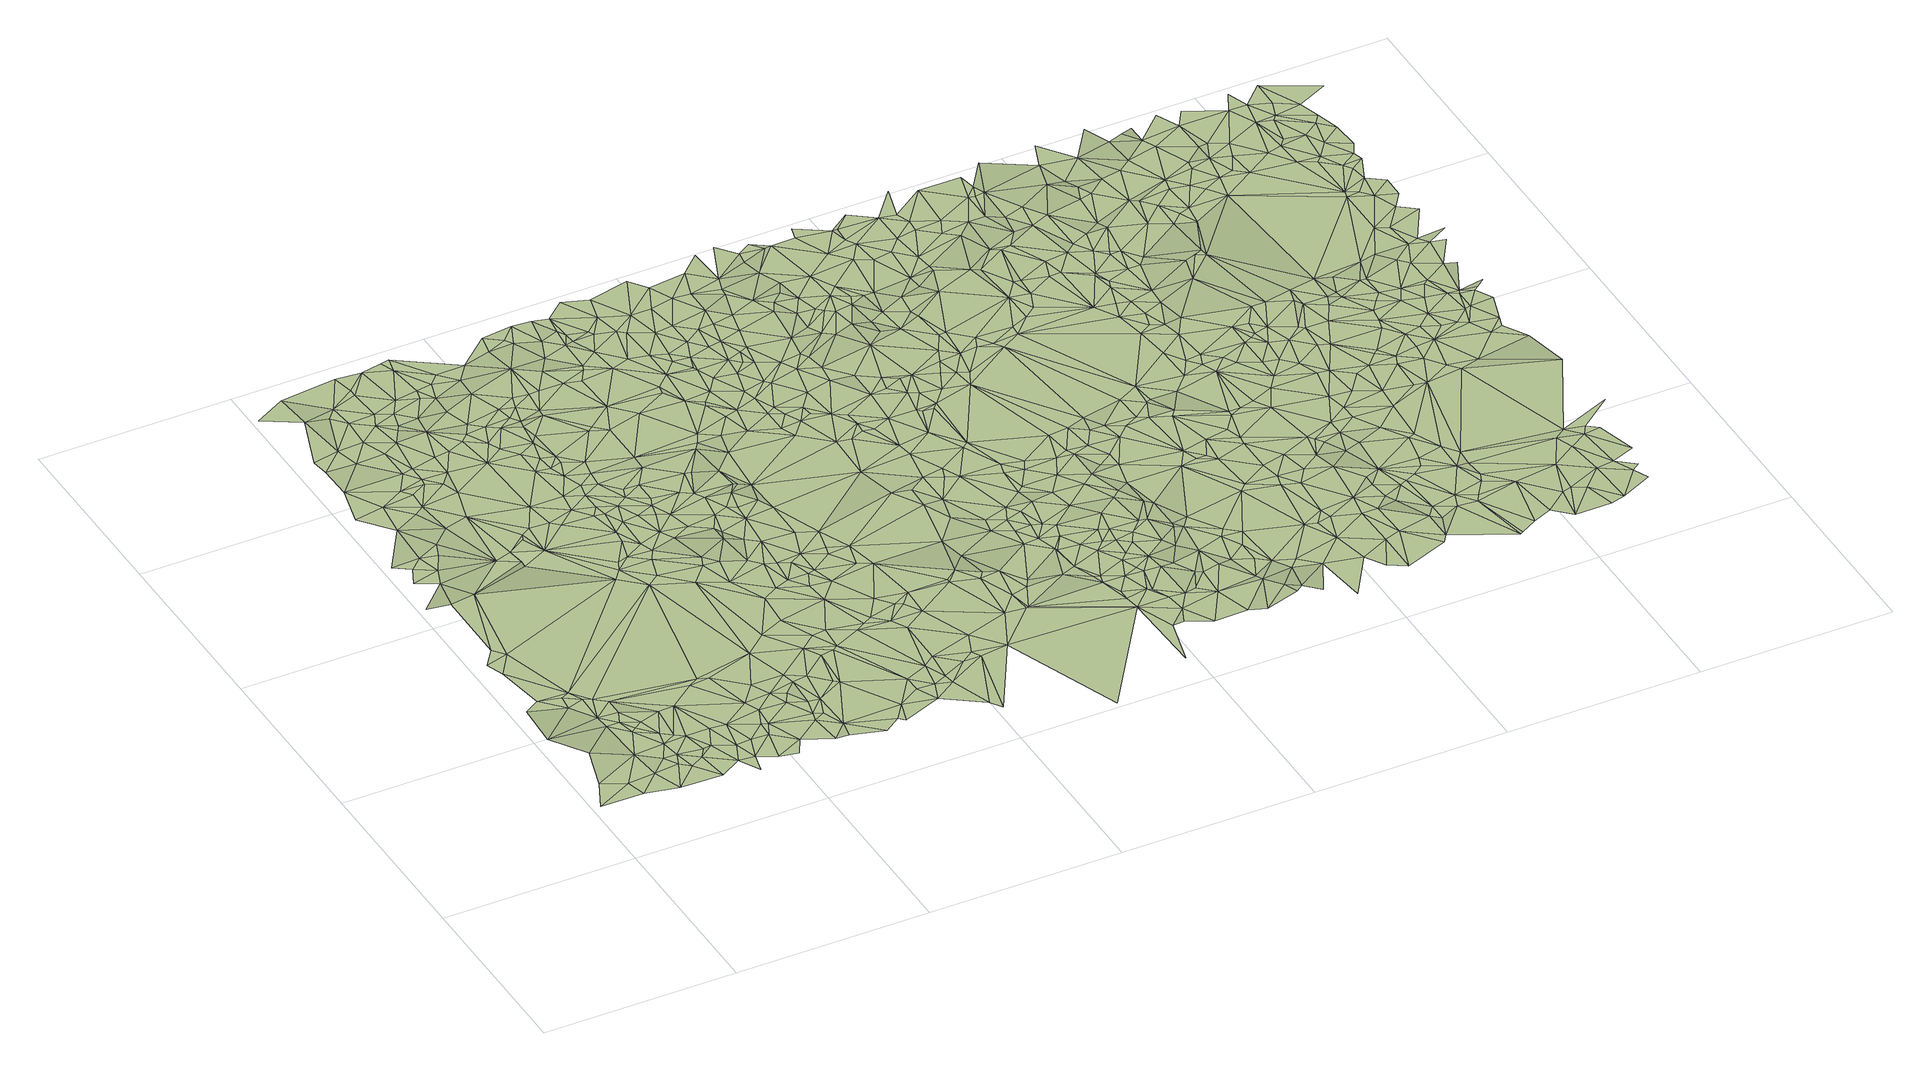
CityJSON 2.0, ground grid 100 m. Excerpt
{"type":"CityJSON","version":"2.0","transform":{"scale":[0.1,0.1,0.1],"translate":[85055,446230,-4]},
"CityObjects":{
"terrain1":{"type":"TINRelief","geometry":[{"type":"CompositeSurface","lod":"2","boundaries":[[[0,1,2]],[[0,3,1]],[[4,2,1]],[[4,5,2]],[[6,1,3]],[[7,5,8]],[[9,7,10]],[[11,6,3]],[[6,4,1]],[[9,10,12]],[[10,7,13]],[[8,5,4]],[[7,8,13]],[[11,14,6]],[[15,4,6]],[[12,10,16]],[[17,12,18]],[[17,19,20]],[[15,6,14]],[[12,16,18]],[[8,4,21]],[[11,22,14]],[[20,19,23]],[[15,24,4]],[[10,25,16]],[[10,13,25]],[[17,18,19]],[[26,13,8]],[[24,21,4]],[[27,22,11]],[[26,8,21]],[[28,15,14]],[[25,18,16]],[[28,14,22]],[[28,24,15]],[[29,25,13]],[[30,13,26]],[[26,21,31]],[[29,18,25]],[[32,29,13]],[[32,13,30]],[[33,31,21]],[[33,21,24]],[[34,26,31]],[[28,22,35]],[[30,26,34]],[[27,35,22]],[[34,31,33]],[[36,23,19]],[[28,37,24]],[[38,33,24]],[[28,35,39]],[[40,41,42]],[[40,23,36]],[[38,24,37]],[[28,39,37]],[[43,30,34]],[[32,30,43]],[[44,35,27]],[[43,34,33]],[[43,33,38]],[[45,39,35]],[[44,45,35]],[[45,37,39]],[[40,36,41]],[[46,47,48]],[[46,41,47]],[[48,49,50]],[[51,38,37]],[[51,32,43]],[[51,43,38]],[[45,52,37]],[[53,29,32]],[[44,54,45]],[[47,49,48]],[[50,49,55]],[[56,57,44]],[[51,37,52]],[[45,54,52]],[[57,54,44]],[[58,19,18]],[[59,32,51]],[[47,60,49]],[[61,41,36]],[[54,62,52]],[[57,63,54]],[[64,18,29]],[[51,52,62]],[[61,47,41]],[[65,55,66]],[[49,67,55]],[[49,60,67]],[[54,63,62]],[[68,65,66]],[[58,36,19]],[[59,53,32]],[[57,69,70]],[[57,70,63]],[[61,60,47]],[[51,62,71]],[[63,72,62]],[[66,55,73]],[[61,67,60]],[[74,55,67]],[[59,51,71]],[[63,70,72]],[[75,61,36]],[[76,68,77]],[[74,73,55]],[[68,66,78]],[[69,79,80]],[[69,80,70]],[[76,81,82]],[[72,83,62]],[[75,36,84]],[[61,74,67]],[[85,66,73]],[[72,70,86]],[[64,29,53]],[[62,83,71]],[[70,80,86]],[[76,77,81]],[[87,66,85]],[[59,88,53]],[[72,86,83]],[[74,85,73]],[[87,78,66]],[[59,71,88]],[[82,81,89]],[[90,68,78]],[[90,77,68]],[[58,84,36]],[[61,91,74]],[[92,61,75]],[[58,18,64]],[[74,91,85]],[[93,89,94]],[[92,91,61]],[[95,86,80]],[[86,96,83]],[[92,75,84]],[[88,71,97]],[[71,83,98]],[[99,87,85]],[[99,78,87]],[[100,81,77]],[[101,95,80]],[[81,102,89]],[[97,71,98]],[[103,92,84]],[[104,96,86]],[[104,86,95]],[[96,98,83]],[[90,78,105]],[[53,88,106]],[[107,85,91]],[[99,105,78]],[[108,77,90]],[[109,91,92]],[[110,99,85]],[[108,100,77]],[[103,111,92]],[[100,112,81]],[[109,92,111]],[[112,102,81]],[[113,94,89]],[[110,85,107]],[[88,97,106]],[[114,90,105]],[[113,89,102]],[[58,103,84]],[[108,90,114]],[[101,115,95]],[[116,98,96]],[[110,105,99]],[[109,117,91]],[[101,118,115]],[[109,111,103]],[[104,95,119]],[[104,120,96]],[[121,97,98]],[[120,116,96]],[[119,95,115]],[[109,103,117]],[[108,122,100]],[[64,53,106]],[[114,105,123]],[[108,114,122]],[[116,124,98]],[[113,102,112]],[[110,123,105]],[[104,119,125]],[[126,107,91]],[[100,127,112]],[[104,125,120]],[[110,107,123]],[[117,126,91]],[[120,124,116]],[[119,115,125]],[[106,97,121]],[[121,98,124]],[[122,127,100]],[[118,128,115]],[[58,129,103]],[[130,94,113]],[[103,131,117]],[[132,122,114]],[[132,114,123]],[[120,125,124]],[[133,113,112]],[[134,103,129]],[[127,133,112]],[[103,135,131]],[[136,127,122]],[[58,64,129]],[[125,137,124]],[[121,124,137]],[[115,138,125]],[[139,123,107]],[[117,131,126]],[[133,140,113]],[[128,141,115]],[[142,132,123]],[[136,143,127]],[[134,144,103]],[[132,145,122]],[[126,139,107]],[[146,113,140]],[[136,122,145]],[[146,130,113]],[[125,147,137]],[[103,148,135]],[[149,133,127]],[[129,64,150]],[[143,149,127]],[[106,121,151]],[[134,129,152]],[[64,106,153]],[[125,138,147]],[[142,123,139]],[[136,145,143]],[[121,137,151]],[[142,145,132]],[[103,144,148]],[[141,154,115]],[[115,154,138]],[[126,131,155]],[[135,155,131]],[[129,150,156]],[[129,156,152]],[[153,106,157]],[[106,151,157]],[[133,158,140]],[[150,64,153]],[[159,149,143]],[[134,152,144]],[[149,158,133]],[[159,143,145]],[[160,137,147]],[[161,146,140]],[[162,145,142]],[[161,130,146]],[[162,142,139]],[[160,147,138]],[[151,137,160]],[[135,163,155]],[[126,155,164]],[[126,165,139]],[[135,148,163]],[[141,166,154]],[[161,140,158]],[[167,152,156]],[[152,168,144]],[[126,164,165]],[[159,169,149]],[[167,168,152]],[[170,145,162]],[[149,169,158]],[[171,156,150]],[[172,159,145]],[[168,148,144]],[[162,139,173]],[[171,150,153]],[[157,151,174]],[[160,138,175]],[[153,157,176]],[[170,177,145]],[[155,163,178]],[[151,160,175]],[[179,163,148]],[[173,139,180]],[[157,174,181]],[[170,162,173]],[[155,182,164]],[[168,183,148]],[[154,184,138]],[[166,185,154]],[[177,172,145]],[[139,165,186]],[[176,157,181]],[[139,186,180]],[[167,156,187]],[[179,148,183]],[[155,178,182]],[[188,161,158]],[[179,178,163]],[[189,158,169]],[[190,169,159]],[[175,138,184]],[[151,175,191]],[[192,168,167]],[[174,151,191]],[[172,190,159]],[[171,153,193]],[[187,156,171]],[[164,194,165]],[[153,176,193]],[[188,158,189]],[[170,173,195]],[[192,183,168]],[[164,182,196]],[[170,195,177]],[[197,178,179]],[[197,179,183]],[[188,198,161]],[[164,196,194]],[[190,189,169]],[[173,180,199]],[[154,185,200]],[[197,182,178]],[[181,174,201]],[[186,165,202]],[[154,200,184]],[[203,167,187]],[[203,192,167]],[[165,194,204]],[[165,204,202]],[[191,175,184]],[[174,191,201]],[[195,173,199]],[[192,205,183]],[[186,206,180]],[[197,183,205]],[[171,193,207]],[[190,208,189]],[[187,171,207]],[[188,189,208]],[[209,196,182]],[[188,210,198]],[[176,211,193]],[[212,204,194]],[[197,213,182]],[[199,180,206]],[[186,202,206]],[[177,214,172]],[[215,202,204]],[[172,214,190]],[[196,216,194]],[[177,195,217]],[[213,209,182]],[[176,181,218]],[[185,219,200]],[[192,220,205]],[[201,191,221]],[[219,184,200]],[[215,204,212]],[[181,201,218]],[[207,193,222]],[[191,184,223]],[[197,205,224]],[[203,225,192]],[[215,206,202]],[[188,226,210]],[[209,216,196]],[[188,208,226]],[[195,199,227]],[[228,212,194]],[[203,187,229]],[[190,230,208]],[[187,207,229]],[[197,224,213]],[[211,231,193]],[[192,232,220]],[[228,194,216]],[[177,217,214]],[[224,205,220]],[[199,206,233]],[[191,223,221]],[[213,234,209]],[[176,218,211]],[[215,235,206]],[[195,227,217]],[[185,236,219]],[[192,225,232]],[[215,212,228]],[[219,223,184]],[[222,193,231]],[[190,214,230]],[[233,206,235]],[[199,233,237]],[[199,237,227]],[[226,208,230]],[[201,221,238]],[[239,236,185]],[[224,220,232]],[[229,207,222]],[[203,240,225]],[[224,241,213]],[[213,242,234]],[[201,238,218]],[[203,229,240]],[[243,223,219]],[[243,219,236]],[[210,226,244]],[[211,245,231]],[[213,241,242]],[[211,246,245]],[[209,247,216]],[[248,217,227]],[[211,218,246]],[[234,247,209]],[[248,227,237]],[[249,233,235]],[[250,235,215]],[[214,217,251]],[[249,237,233]],[[250,215,228]],[[224,232,252]],[[225,253,232]],[[226,230,244]],[[243,254,223]],[[229,222,255]],[[228,216,256]],[[224,252,241]],[[245,257,231]],[[258,221,223]],[[240,229,259]],[[248,251,217]],[[260,238,221]],[[218,238,261]],[[262,222,231]],[[234,242,247]],[[240,253,225]],[[263,248,237]],[[259,229,255]],[[264,243,236]],[[252,242,241]],[[245,246,265]],[[245,266,257]],[[263,237,249]],[[255,222,262]],[[249,235,250]],[[262,231,257]],[[258,223,254]],[[240,259,253]],[[267,246,218]],[[264,254,243]],[[261,238,260]],[[214,268,230]],[[245,265,266]],[[260,221,258]],[[247,256,216]],[[239,269,236]],[[252,232,270]],[[271,269,239]],[[253,272,232]],[[248,273,251]],[[218,261,274]],[[267,265,246]],[[214,251,268]],[[263,273,248]],[[232,272,270]],[[259,255,275]],[[230,268,244]],[[267,218,274]],[[257,266,276]],[[250,228,277]],[[278,266,265]],[[228,256,277]],[[259,275,253]],[[269,264,236]],[[262,257,276]],[[252,279,242]],[[267,278,265]],[[275,255,262]],[[242,279,247]],[[280,261,260]],[[249,250,281]],[[264,282,254]],[[278,276,266]],[[263,283,273]],[[273,268,251]],[[280,274,261]],[[253,284,272]],[[258,254,285]],[[275,284,253]],[[252,270,279]],[[263,249,286]],[[287,260,258]],[[250,277,281]],[[288,244,268]],[[282,285,254]],[[262,276,289]],[[269,282,264]],[[273,283,268]],[[290,280,260]],[[291,276,278]],[[275,262,289]],[[292,278,267]],[[249,281,286]],[[275,293,284]],[[271,294,269]],[[263,295,283]],[[296,244,288]],[[290,260,287]],[[284,297,272]],[[270,298,279]],[[270,272,299]],[[300,267,274]],[[247,301,256]],[[287,258,285]],[[284,293,297]],[[292,291,278]],[[302,274,280]],[[286,281,277]],[[275,303,293]],[[291,304,276]],[[283,305,268]],[[263,286,295]],[[247,279,301]],[[277,256,306]],[[270,307,298]],[[290,302,280]],[[272,297,299]],[[269,294,282]],[[308,289,276]],[[275,289,309]],[[300,292,267]],[[308,276,304]],[[283,295,305]],[[303,297,293]],[[290,287,302]],[[288,268,310]],[[270,299,307]],[[275,309,303]],[[300,274,302]],[[282,294,285]],[[296,288,311]],[[279,298,301]],[[291,312,304]],[[305,313,268]],[[286,277,306]],[[292,312,291]],[[311,288,310]],[[309,289,308]],[[314,299,297]],[[256,301,315]],[[268,313,310]],[[303,316,297]],[[298,307,301]],[[308,304,312]],[[314,297,316]],[[306,256,317]],[[286,318,295]],[[314,307,299]],[[300,312,292]],[[309,316,303]],[[256,315,317]],[[287,285,319]],[[295,320,305]],[[296,311,321]],[[302,287,322]],[[314,316,307]],[[318,320,295]],[[311,310,321]],[[319,285,294]],[[305,323,313]],[[300,302,324]],[[325,310,313]],[[305,320,323]],[[316,326,307]],[[326,301,307]],[[286,327,318]],[[321,310,325]],[[322,287,319]],[[286,306,328]],[[326,315,301]],[[302,322,324]],[[323,329,313]],[[325,313,329]],[[318,327,320]],[[330,312,300]],[[331,317,315]],[[332,321,325]],[[333,300,324]],[[326,331,315]],[[320,327,323]],[[306,317,334]],[[286,335,327]],[[336,309,308]],[[337,319,294]],[[286,328,335]],[[338,308,312]],[[336,316,309]],[[325,329,339]],[[323,340,329]],[[332,325,339]],[[306,334,328]],[[333,324,322]],[[327,340,323]],[[341,322,319]],[[330,300,333]],[[342,326,316]],[[340,343,329]],[[339,329,344]],[[344,329,343]],[[345,317,331]],[[326,346,331]],[[332,339,347]],[[341,333,322]],[[348,334,317]],[[349,350,294]],[[347,339,344]],[[351,319,337]],[[327,352,340]],[[341,319,351]],[[335,328,334]],[[348,317,345]],[[344,343,353]],[[340,354,343]],[[327,335,355]],[[347,344,353]],[[345,331,346]],[[356,333,341]],[[351,337,357]],[[327,355,352]],[[355,335,334]],[[343,354,353]],[[358,312,330]],[[342,346,326]],[[348,359,334]],[[360,333,356]],[[337,294,350]],[[338,336,308]],[[340,352,361]],[[362,341,351]],[[363,351,357]],[[330,333,360]],[[340,361,354]],[[362,356,341]],[[338,312,358]],[[359,364,334]],[[355,334,364]],[[347,353,365]],[[366,348,345]],[[366,345,346]],[[366,359,348]],[[367,342,316]],[[355,368,352]],[[336,367,316]],[[360,356,362]],[[362,351,363]],[[365,353,354]],[[347,365,369]],[[366,364,359]],[[368,370,352]],[[352,370,361]],[[365,354,361]],[[366,346,371]],[[355,372,368]],[[373,346,342]],[[362,363,374]],[[357,337,350]],[[375,355,364]],[[373,371,346]],[[363,357,376]],[[355,377,372]],[[378,330,360]],[[375,377,355]],[[379,364,366]],[[372,380,368]],[[381,369,365]],[[360,362,382]],[[375,364,383]],[[384,366,371]],[[368,385,370]],[[358,330,386]],[[363,376,374]],[[379,383,364]],[[387,365,361]],[[368,380,385]],[[387,361,370]],[[379,366,384]],[[362,374,382]],[[373,342,388]],[[389,380,372]],[[373,390,371]],[[389,372,377]],[[378,386,330]],[[389,377,375]],[[381,365,387]],[[391,338,358]],[[373,388,390]],[[384,371,392]],[[376,357,393]],[[371,390,392]],[[367,388,342]],[[385,387,370]],[[378,360,382]],[[394,336,338]],[[357,350,395]],[[389,396,380]],[[379,397,383]],[[398,375,383]],[[357,395,393]],[[396,385,380]],[[399,358,386]],[[399,391,358]],[[400,367,336]],[[394,338,391]],[[389,375,398]],[[379,384,401]],[[392,390,402]],[[403,384,392]],[[388,402,390]],[[374,376,404]],[[378,405,386]],[[398,383,397]],[[399,386,405]],[[374,404,382]],[[379,401,397]],[[385,406,387]],[[394,391,399]],[[407,396,389]],[[396,408,385]],[[409,388,367]],[[410,381,387]],[[388,411,402]],[[407,389,398]],[[401,384,403]],[[412,400,336]],[[408,406,385]],[[413,336,394]],[[378,382,414]],[[409,411,388]],[[415,416,350]],[[417,392,402]],[[378,418,405]],[[400,419,367]],[[398,397,420]],[[417,403,392]],[[376,421,422]],[[376,393,421]],[[378,414,418]],[[409,402,411]],[[404,376,422]],[[396,423,408]],[[413,412,336]],[[407,423,396]],[[394,399,424]],[[425,397,401]],[[419,409,367]],[[399,405,426]],[[414,382,427]],[[420,397,425]],[[428,387,406]],[[407,398,429]],[[404,427,382]],[[395,430,393]],[[422,421,431]],[[398,420,432]],[[421,393,431]],[[433,419,400]],[[409,417,402]],[[404,422,434]],[[428,410,387]],[[412,433,400]],[[407,429,423]],[[405,418,426]],[[398,432,429]],[[424,399,435]],[[408,436,406]],[[350,437,395]],[[418,414,438]],[[439,401,403]],[[438,414,427]],[[432,420,425]],[[350,416,440]],[[441,394,424]],[[395,437,430]],[[399,426,435]],[[393,430,442]],[[441,413,394]],[[431,393,442]],[[419,443,409]],[[439,425,401]],[[434,422,444]],[[404,434,445]],[[404,445,427]],[[446,419,433]],[[423,447,408]],[[448,440,416]],[[422,431,449]],[[446,433,412]],[[450,403,417]],[[432,451,429]],[[432,425,451]],[[423,429,452]],[[453,418,438]],[[428,406,436]],[[438,427,454]],[[453,426,418]],[[430,437,442]],[[350,455,437]],[[441,424,435]],[[350,440,455]],[[408,447,436]],[[450,439,403]],[[409,456,417]],[[434,444,445]],[[439,451,425]],[[444,422,449]],[[457,427,445]],[[458,443,419]],[[454,427,457]],[[453,438,454]],[[446,458,419]],[[451,459,429]],[[431,442,460]],[[423,452,447]],[[429,459,452]],[[446,412,458]],[[461,440,448]],[[462,409,443]],[[431,460,449]],[[413,463,412]],[[455,464,437]],[[450,417,456]],[[435,426,465]],[[453,466,426]],[[437,467,442]],[[441,468,413]],[[464,467,437]],[[453,454,466]],[[441,435,468]],[[462,456,409]],[[469,455,440]],[[469,464,455]],[[470,460,442]],[[436,447,471]],[[412,463,458]],[[470,442,467]],[[426,466,465]],[[458,462,443]],[[444,449,472]],[[444,473,445]],[[428,436,474]],[[475,447,452]],[[475,452,459]],[[450,476,439]],[[477,451,439]],[[457,445,473]],[[413,468,463]],[[477,459,451]],[[478,449,460]],[[479,450,456]],[[454,457,480]],[[435,465,481]],[[482,467,464]],[[461,483,440]],[[469,482,464]],[[474,436,471]],[[444,472,473]],[[454,480,466]],[[479,484,450]],[[484,476,450]],[[485,472,449]],[[483,469,440]],[[485,449,478]],[[486,460,470]],[[477,439,476]],[[435,481,487]],[[486,470,467]],[[468,435,487]],[[488,471,447]],[[486,478,460]],[[475,488,447]],[[466,489,465]],[[481,465,490]],[[479,456,491]],[[458,463,492]],[[462,491,456]],[[486,467,482]],[[493,475,459]],[[465,489,490]],[[472,494,473]],[[457,473,495]],[[485,494,472]],[[496,483,461]],[[483,497,469]],[[485,478,498]],[[468,499,463]],[[458,500,462]],[[466,480,489]],[[457,495,480]],[[498,478,486]],[[469,501,482]],[[502,471,488]],[[469,497,501]],[[477,493,459]],[[503,474,471]],[[481,490,504]],[[468,487,499]],[[486,482,505]],[[458,492,500]],[[506,492,463]],[[503,471,502]],[[507,476,484]],[[508,488,475]],[[487,481,504]],[[499,509,463]],[[462,510,491]],[[511,484,479]],[[495,473,494]],[[512,494,485]],[[501,505,482]],[[512,485,498]],[[477,476,507]],[[506,463,509]],[[462,513,510]],[[462,500,513]],[[493,508,475]],[[483,514,497]],[[490,489,515]],[[508,502,488]],[[514,501,497]],[[499,487,516]],[[498,486,517]],[[504,490,515]],[[518,486,505]],[[487,504,516]],[[479,491,519]],[[506,520,492]],[[480,521,489]],[[522,474,503]],[[512,498,517]],[[523,477,507]],[[477,524,493]],[[507,484,511]],[[499,520,509]],[[492,525,500]],[[512,526,494]],[[523,524,477]],[[495,494,526]],[[506,509,520]],[[518,517,486]],[[513,527,510]],[[500,527,513]],[[528,505,501]],[[492,520,525]],[[529,480,495]],[[493,530,508]],[[483,531,514]],[[496,532,483]],[[511,479,519]],[[491,510,519]],[[521,515,489]],[[514,528,501]],[[508,533,502]],[[533,503,502]],[[493,524,530]],[[518,505,528]],[[534,532,496]],[[529,521,480]],[[504,535,516]],[[512,517,536]],[[530,537,508]],[[504,515,535]],[[500,525,538]],[[512,536,526]],[[527,538,510]],[[500,538,527]],[[529,495,526]],[[499,516,539]],[[483,540,531]],[[531,528,514]],[[523,507,541]],[[523,542,524]],[[520,543,525]],[[499,544,520]],[[545,517,518]],[[524,546,530]],[[483,532,540]],[[519,510,538]],[[537,547,508]],[[545,536,517]],[[543,538,525]],[[507,511,548]],[[530,546,537]],[[521,549,515]],[[508,547,533]],[[550,503,533]],[[523,541,542]],[[551,552,503]],[[524,542,546]],[[550,551,503]],[[553,518,528]],[[534,554,532]],[[531,555,528]],[[556,521,529]],[[557,526,536]],[[557,529,526]],[[558,511,519]],[[507,548,541]],[[539,516,535]],[[553,545,518]],[[534,559,554]],[[560,535,515]],[[540,555,531]],[[537,546,547]],[[556,549,521]],[[561,536,545]],[[499,539,544]],[[560,515,549]],[[520,544,543]],[[548,511,558]],[[557,556,529]],[[543,562,538]],[[561,563,536]],[[561,545,553]],[[557,536,563]],[[564,528,555]],[[553,528,564]],[[565,546,542]],[[540,566,555]],[[558,519,567]],[[568,549,556]],[[541,565,542]],[[569,535,560]],[[539,535,569]],[[568,556,557]],[[519,538,570]],[[540,532,571]],[[572,561,553]],[[546,573,547]],[[550,533,574]],[[559,575,554]],[[533,547,573]],[[562,576,538]],[[548,565,541]],[[572,563,561]],[[543,577,562]],[[560,549,578]],[[568,557,563]],[[550,574,551]],[[532,554,579]],[[548,558,580]],[[543,544,577]],[[555,566,581]],[[540,571,566]],[[558,567,582]],[[564,555,581]],[[565,573,546]],[[568,583,549]],[[519,584,567]],[[583,578,549]],[[538,576,570]],[[558,582,580]],[[572,553,585]],[[554,575,579]],[[548,580,565]],[[586,569,560]],[[553,564,585]],[[551,574,587]],[[532,579,571]],[[562,577,576]],[[533,573,588]],[[533,588,574]],[[589,539,569]],[[560,578,590]],[[519,570,584]],[[566,571,581]],[[589,544,539]],[[582,567,584]],[[544,591,577]],[[586,589,569]],[[586,560,590]],[[580,592,565]],[[583,590,578]],[[565,593,573]],[[564,581,594]],[[587,574,588]],[[580,582,595]],[[564,594,585]],[[565,592,593]],[[594,581,571]],[[577,596,576]],[[582,584,595]],[[568,563,597]],[[597,563,572]],[[598,599,575]],[[591,596,577]],[[580,600,592]],[[601,571,579]],[[575,599,579]],[[570,576,596]],[[580,595,600]],[[592,600,593]],[[602,544,589]],[[603,589,586]],[[568,597,583]],[[584,570,604]],[[605,590,583]],[[586,590,605]],[[588,573,606]],[[572,585,607]],[[600,608,593]],[[595,584,609]],[[544,610,591]],[[599,601,579]],[[604,570,596]],[[595,608,600]],[[593,611,573]],[[603,586,605]],[[602,589,603]],[[591,612,596]],[[584,604,613]],[[585,594,607]],[[584,613,609]],[[594,571,614]],[[602,610,544]],[[601,614,571]],[[615,604,596]],[[595,616,608]],[[588,606,617]],[[593,608,611]],[[595,609,616]],[[602,603,618]],[[573,611,606]],[[597,572,607]],[[618,603,605]],[[615,613,604]],[[591,610,612]],[[605,583,619]],[[615,596,620]],[[620,596,612]],[[597,619,583]],[[599,621,601]],[[622,623,599]],[[618,605,624]],[[607,594,614]],[[616,625,608]],[[620,612,626]],[[627,609,613]],[[608,628,611]],[[617,606,629]],[[627,613,615]],[[602,618,630]],[[617,629,631]],[[624,605,619]],[[610,626,612]],[[627,616,609]],[[601,621,614]],[[618,624,632]],[[608,625,628]],[[606,611,633]],[[602,630,610]],[[599,623,621]],[[597,607,634]],[[597,635,619]],[[606,636,629]],[[606,633,636]],[[637,625,616]],[[630,618,632]],[[628,633,611]],[[637,616,627]],[[597,638,635]],[[639,620,626]],[[597,634,638]],[[624,619,640]],[[641,626,610]],[[624,640,632]],[[642,615,620]],[[643,619,635]],[[614,621,644]],[[645,629,636]],[[646,607,614]],[[638,643,635]],[[646,634,607]],[[625,647,628]],[[628,647,633]],[[639,626,641]],[[627,615,642]],[[648,614,644]],[[643,649,619]],[[650,625,637]],[[640,619,651]],[[621,652,644]],[[630,653,610]],[[650,637,627]],[[654,629,645]],[[630,632,655]],[[632,640,655]],[[623,656,621]],[[653,641,610]],[[657,656,623]],[[638,649,643]],[[646,614,648]],[[638,634,658]],[[651,619,649]],[[642,620,639]],[[625,659,647]],[[660,636,633]],[[648,644,652]],[[660,645,636]],[[650,661,625]],[[646,662,634]],[[647,663,633]],[[625,661,659]],[[657,664,656]],[[658,634,662]],[[655,640,665]],[[665,640,651]],[[630,655,653]],[[639,641,666]],[[621,667,652]],[[638,668,649]],[[660,654,645]],[[656,667,621]],[[659,663,647]],[[660,633,663]],[[646,648,669]],[[670,650,627]],[[671,655,665]],[[638,658,668]],[[671,653,655]],[[646,669,662]],[[651,649,672]],[[648,652,673]],[[642,639,666]],[[670,661,650]],[[664,674,656]],[[670,627,642]],[[668,675,649]],[[676,671,665]],[[669,648,673]],[[676,653,671]],[[649,675,672]],[[659,677,663]],[[658,662,678]],[[673,652,667]],[[665,651,679]],[[669,680,662]],[[656,674,667]],[[668,658,678]],[[681,659,661]],[[682,642,666]],[[651,672,683]],[[664,684,674]],[[653,685,641]],[[641,686,666]],[[687,660,663]],[[678,662,680]],[[687,663,677]],[[676,665,679]],[[659,688,677]],[[670,642,689]],[[670,681,661]],[[674,690,667]],[[651,683,679]],[[672,675,683]],[[673,667,690]],[[682,691,642]],[[676,692,653]],[[693,660,687]],[[669,694,680]],[[689,642,695]],[[669,673,694]],[[681,688,659]],[[695,642,691]],[[682,666,686]],[[668,696,675]],[[693,697,660]],[[678,680,698]],[[668,678,696]],[[670,689,699]],[[674,684,700]],[[673,690,701]],[[692,702,653]],[[674,703,690]],[[687,677,704]],[[705,686,641]],[[695,691,706]],[[685,705,641]],[[682,686,691]],[[677,688,704]],[[680,694,698]],[[707,679,683]],[[675,708,683]],[[674,700,703]],[[653,702,685]],[[670,699,681]],[[689,695,709]],[[673,701,710]],[[694,673,711]],[[693,687,712]],[[676,679,713]],[[690,714,701]],[[678,698,696]],[[673,710,711]],[[695,706,709]],[[690,703,714]],[[691,715,706]],[[676,713,692]],[[689,709,699]],[[696,708,675]],[[707,683,708]],[[712,687,704]],[[681,716,688]],[[713,679,707]],[[704,688,716]],[[691,686,715]],[[717,703,700]],[[692,718,702]],[[694,719,698]],[[720,710,701]],[[699,716,681]],[[696,698,721]],[[720,701,714]],[[694,711,722]],[[721,698,723]],[[703,724,714]],[[692,725,718]],[[707,708,726]],[[722,711,710]],[[727,709,706]],[[713,707,726]],[[727,706,715]],[[717,724,703]],[[692,713,725]],[[698,719,723]],[[699,709,728]],[[694,722,719]],[[720,714,724]],[[717,700,729]],[[722,710,720]],[[730,715,686]],[[702,731,685]],[[718,731,702]],[[705,732,686]],[[685,733,705]],[[699,734,716]],[[727,728,709]],[[725,735,718]],[[704,716,736]],[[717,729,724]],[[696,721,737]],[[712,704,736]],[[738,720,724]],[[721,723,739]],[[699,728,734]],[[727,715,730]],[[738,722,720]],[[696,737,708]],[[726,708,740]],[[713,726,740]],[[741,729,700]],[[739,723,719]],[[685,742,733]],[[718,735,731]],[[705,733,743]],[[686,732,744]],[[745,730,686]],[[713,746,725]],[[705,747,732]],[[748,719,722]],[[685,731,742]],[[725,746,735]],[[738,724,749]],[[721,739,737]],[[738,750,722]],[[734,751,716]],[[705,743,747]],[[749,724,729]],[[716,751,736]],[[745,686,744]],[[739,719,748]],[[727,752,728]],[[742,743,733]],[[727,730,752]],[[713,753,746]],[[732,747,744]],[[738,749,750]],[[713,740,754]],[[755,722,750]],[[745,756,730]],[[713,754,753]],[[757,734,728]],[[734,758,751]],[[712,736,759]],[[752,730,756]],[[740,708,760]],[[708,737,760]],[[731,761,742]],[[736,751,762]],[[752,757,728]],[[763,749,729]],[[741,763,729]],[[742,764,743]],[[745,744,765]],[[743,764,747]],[[766,722,755]],[[767,748,722]],[[768,737,739]],[[746,769,735]],[[745,765,756]],[[731,735,770]],[[771,751,758]],[[772,739,748]],[[771,762,751]],[[757,758,734]],[[744,747,773]],[[741,774,763]],[[742,761,764]],[[775,736,762]],[[753,769,746]],[[765,744,773]],[[763,776,749]],[[753,754,777]],[[767,722,766]],[[778,750,749]],[[775,759,736]],[[764,773,747]],[[768,739,772]],[[768,779,737]],[[780,756,765]],[[771,775,762]],[[731,770,761]],[[752,756,781]],[[778,755,750]],[[774,782,763]],[[752,783,757]],[[737,779,760]],[[753,777,769]],[[757,784,758]],[[740,785,754]],[[735,769,770]],[[771,758,784]],[[776,786,749]],[[772,748,767]],[[752,781,783]],[[780,765,773]],[[766,755,778]],[[787,777,754]],[[740,760,785]],[[781,756,788]],[[778,749,786]],[[780,788,756]],[[757,783,789]],[[757,789,784]],[[771,790,775]],[[763,791,776]],[[787,754,792]],[[761,793,764]],[[777,794,769]],[[795,783,781]],[[782,791,763]],[[779,796,760]],[[787,794,777]],[[792,754,785]],[[767,766,797]],[[797,766,778]],[[780,773,798]],[[764,793,773]],[[799,779,768]],[[795,789,783]],[[772,767,800]],[[801,781,788]],[[799,768,772]],[[769,802,770]],[[776,791,786]],[[778,786,803]],[[794,802,769]],[[780,804,788]],[[771,784,805]],[[801,788,804]],[[767,797,800]],[[770,802,806]],[[761,770,807]],[[780,798,804]],[[778,803,808]],[[785,760,809]],[[799,772,800]],[[809,760,796]],[[794,806,802]],[[801,810,781]],[[811,791,782]],[[797,778,812]],[[778,808,812]],[[789,805,784]],[[795,781,810]],[[786,791,803]],[[813,770,806]],[[814,787,792]],[[814,794,787]],[[815,796,779]],[[792,785,809]],[[795,816,789]],[[798,773,817]],[[761,807,793]],[[798,818,804]],[[771,819,790]],[[801,804,810]],[[799,815,779]],[[794,820,806]],[[773,793,817]],[[820,813,806]],[[813,807,770]],[[814,820,794]],[[771,805,819]],[[795,810,816]],[[809,796,821]],[[822,792,809]],[[798,817,818]],[[789,816,823]],[[822,814,792]],[[789,823,805]],[[811,824,791]],[[815,821,796]],[[820,807,813]],[[825,824,811]],[[808,803,826]],[[827,800,797]],[[804,818,828]],[[826,803,791]],[[814,829,820]],[[810,804,828]],[[827,797,812]],[[799,800,827]],[[830,809,821]],[[831,822,809]],[[807,832,793]],[[820,832,807]],[[833,814,822]],[[834,817,793]],[[799,835,815]],[[825,836,824]],[[830,821,815]],[[818,817,837]],[[831,809,830]],[[833,829,814]],[[816,838,823]],[[839,812,808]],[[823,840,805]],[[810,841,816]],[[819,805,842]],[[824,826,791]],[[843,834,793]],[[832,843,793]],[[805,840,842]],[[831,833,822]],[[825,844,836]],[[829,845,820]],[[845,832,820]],[[823,838,840]],[[837,817,834]],[[846,844,825]],[[818,847,828]],[[799,827,835]],[[816,841,838]],[[818,837,847]],[[830,815,848]],[[810,828,841]],[[836,826,824]],[[815,835,848]],[[831,830,849]],[[837,834,843]],[[833,850,829]],[[831,851,833]],[[839,808,826]],[[819,842,852]],[[842,840,853]],[[840,838,853]],[[854,843,832]],[[819,852,855]],[[831,849,856]],[[829,850,845]],[[851,850,833]],[[857,827,812]],[[830,858,849]],[[846,859,844]],[[845,854,832]],[[835,827,848]],[[830,848,858]],[[838,841,853]],[[836,844,860]],[[842,853,852]],[[836,860,826]],[[828,861,841]],[[862,837,843]],[[847,863,828]],[[856,849,858]],[[828,863,861]],[[839,864,812]],[[831,865,851]],[[831,856,865]],[[850,854,845]],[[847,837,862]],[[859,860,844]],[[857,812,864]],[[851,866,850]],[[867,848,827]],[[854,868,843]],[[858,848,867]],[[841,869,853]],[[870,863,847]],[[850,871,854]],[[826,860,872]],[[852,853,869]],[[870,847,862]],[[839,826,872]],[[873,856,858]],[[850,866,871]],[[874,841,861]],[[875,867,827]],[[863,876,861]],[[877,858,867]],[[878,866,851]],[[870,879,863]],[[859,880,860]],[[881,851,865]],[[857,875,827]],[[873,865,856]],[[871,868,854]],[[870,862,879]],[[874,869,841]],[[852,869,882]],[[873,858,877]],[[883,862,843]],[[881,878,851]],[[884,872,860]],[[871,866,885]],[[879,876,863]],[[859,886,880]],[[876,874,861]],[[868,883,843]],[[884,860,880]],[[839,872,887]],[[878,885,866]],[[888,852,882]],[[888,889,852]],[[871,890,868]],[[871,885,890]],[[881,865,873]],[[891,867,875]],[[891,877,867]],[[839,887,864]],[[884,887,872]],[[874,882,869]],[[891,873,877]],[[883,879,862]],[[890,892,868]],[[893,876,879]],[[857,894,875]],[[884,880,895]],[[881,873,896]],[[878,897,885]],[[898,890,885]],[[899,864,887]],[[893,874,876]],[[891,875,894]],[[891,896,873]],[[884,900,887]],[[901,878,881]],[[902,893,879]],[[898,892,890]],[[903,885,897]],[[883,902,879]],[[874,904,882]],[[905,888,882]],[[906,881,896]],[[899,887,907]],[[898,885,903]],[[901,897,878]],[[908,868,892]],[[887,900,907]],[[893,909,874]],[[910,896,891]],[[906,901,881]],[[857,864,911]],[[905,912,888]],[[899,913,864]],[[901,903,897]],[[905,882,904]],[[906,896,910]],[[909,914,874]],[[874,914,904]],[[898,908,892]],[[915,898,903]],[[902,916,893]],[[857,911,894]],[[891,894,917]],[[910,891,918]],[[893,916,909]],[[883,916,902]],[[905,919,912]],[[901,920,903]],[[920,915,903]],[[915,908,898]],[[918,891,921]],[[906,910,918]],[[906,922,901]],[[891,917,921]],[[901,922,920]],[[868,923,883]],[[909,924,914]],[[909,916,924]],[[915,925,908]],[[904,914,926]],[[905,904,927]],[[906,918,928]],[[929,916,883]],[[908,923,868]],[[920,930,915]],[[894,931,917]],[[906,932,922]],[[922,933,920]],[[918,921,928]],[[924,926,914]],[[916,934,924]],[[915,930,925]],[[894,911,931]],[[906,928,932]],[[927,904,926]],[[929,934,916]],[[905,927,935]],[[920,933,936]],[[922,932,933]],[[921,917,937]],[[938,928,921]],[[920,936,939]],[[934,940,924]],[[920,939,930]],[[924,941,926]],[[925,942,908]],[[938,921,937]],[[943,937,917]],[[932,936,933]],[[929,940,934]],[[943,917,931]],[[929,883,944]],[[927,926,941]],[[945,932,928]],[[945,928,938]],[[924,946,941]],[[924,940,946]],[[947,936,932]],[[945,947,932]],[[925,930,948]],[[945,938,949]],[[908,942,923]],[[938,937,950]],[[930,939,948]],[[923,944,883]],[[929,951,940]],[[952,939,936]],[[945,949,947]],[[925,948,942]],[[947,952,936]],[[949,938,950]],[[951,946,940]],[[953,927,941]],[[947,949,954]],[[953,941,946]],[[955,951,929]],[[953,956,927]],[[947,954,957]],[[939,958,948]],[[948,959,942]],[[952,958,939]],[[947,960,952]],[[955,929,944]],[[948,961,959]],[[951,962,946]],[[958,961,948]],[[942,959,963]],[[923,942,964]],[[955,965,951]],[[953,946,962]],[[923,966,944]],[[952,967,958]],[[942,963,964]],[[965,962,951]],[[955,944,968]],[[961,969,959]],[[923,964,966]],[[958,970,961]],[[955,971,965]],[[944,966,972]],[[955,968,971]],[[963,959,969]],[[965,973,962]],[[968,944,974]],[[964,972,966]],[[975,953,962]],[[976,974,944]],[[976,944,972]],[[965,977,973]],[[968,974,971]],[[973,978,962]],[[965,971,977]],[[964,963,979]],[[975,980,953]],[[975,962,981]],[[964,982,972]],[[973,977,978]],[[962,978,981]],[[964,979,982]],[[971,974,983]],[[971,984,977]],[[976,985,974]],[[976,972,985]],[[971,983,984]],[[975,981,986]],[[974,985,983]],[[987,978,977]],[[987,981,978]],[[984,987,977]],[[975,986,988]],[[983,989,984]],[[981,990,986]],[[987,991,981]],[[984,992,987]],[[984,989,992]],[[981,991,990]],[[986,990,988]],[[987,992,991]],[[988,990,993]]]}]}
},
"vertices":[
[24,390,31],[219,490,32],[102,550,30],[248,390,31],[346,670,32],[160,760,50],[363,500,31],[39,940,50],[331,920,36],[61,1190,35],[244,1130,36],[416,350,31],[142,1240,36],[328,1000,35],[489,510,36],[448,580,36],[254,1210,35],[100,1500,36],[298,1230,35],[187,1630,32],[67,1590,36],[420,830,35],[541,470,35],[138,1690,33],[505,680,35],[334,1160,34],[399,920,35],[635,340,35],[519,580,34],[374,1140,33],[430,990,36],[445,850,35],[433,1090,32],[522,760,35],[491,880,33],[612,510,34],[270,2110,32],[624,690,33],[578,720,34],[647,560,35],[142,2090,31],[180,2270,17],[21,2110,33],[601,920,31],[749,410,34],[690,570,34],[72,2330,19],[217,2370,17],[121,2430,18],[185,2490,17],[37,2480,20],[681,920,33],[745,690,33],[874,1060,31],[796,520,32],[186,2710,33],[809,300,34],[832,400,34],[901,1910,32],[823,1030,31],[274,2470,17],[481,2290,33],[829,680,35],[876,530,32],[1016,1800,32],[54,2870,33],[212,2900,33],[305,2550,17],[110,3090,28],[928,350,34],[966,520,34],[982,790,33],[972,610,33],[318,2780,33],[401,2640,17],[581,2230,32],[98,3250,41],[256,3250,37],[339,2970,33],[1023,330,33],[1074,420,34],[223,3370,40],[87,3340,42],[1013,710,33],[596,2230,1],[375,2820,32],[1005,600,33],[379,2920,33],[926,1040,31],[190,3630,46],[414,3090,30],[514,2650,37],[568,2320,32],[9,3740,46],[173,3830,43],[1206,520,36],[1151,700,35],[1071,900,33],[1116,800,33],[462,2970,32],[361,3380,37],[1224,350,34],[307,3610,39],[713,2260,32],[1219,570,36],[470,3010,32],[1179,1120,32],[568,2840,34],[411,3260,33],[678,2410,34],[541,2930,32],[664,2380,32],[371,3540,39],[359,3670,38],[470,3100,32],[1310,440,33],[1190,770,32],[726,2440,35],[1293,350,31],[1263,550,36],[1242,660,37],[1240,900,32],[497,3310,34],[597,3000,34],[1253,830,34],[1300,650,37],[811,2590,32],[471,3470,36],[1465,300,31],[948,1970,32],[471,3870,39],[834,2440,32],[601,3130,33],[508,3550,36],[972,2020,32],[874,2400,32],[546,3390,35],[1329,840,34],[1444,730,33],[794,2980,34],[497,3720,37],[1550,360,30],[679,3140,33],[563,3420,35],[1064,2160,32],[663,3330,27],[495,3760,36],[1419,750,33],[1070,2230,32],[588,3510,36],[1081,1850,32],[1418,1040,31],[1028,2040,32],[1212,1720,32],[1617,450,29],[968,2480,32],[1119,1970,32],[1295,1220,31],[642,3600,37],[670,3430,35],[1462,950,34],[606,3860,36],[770,3180,33],[1038,2390,32],[986,2590,31],[960,2820,33],[1580,330,31],[1153,2030,32],[1130,2100,32],[750,3560,37],[811,3220,34],[1305,1820,32],[817,3420,29],[869,3110,33],[1499,1110,32],[1531,960,34],[1437,1460,33],[853,3290,31],[1079,2450,32],[1091,2380,32],[896,3050,32],[1426,1280,31],[1077,2550,33],[1135,2290,32],[1730,610,31],[1783,410,31],[961,2970,31],[1323,1870,41],[742,3810,36],[764,3620,36],[816,3530,35],[1560,980,34],[1250,2140,32],[1355,1650,32],[1061,2730,31],[915,3230,33],[1097,2630,31],[1172,2410,32],[715,3880,36],[975,3190,33],[1733,520,30],[1574,1120,31],[1025,2900,32],[1288,2070,31],[1035,2810,31],[1220,2300,32],[1056,3020,32],[1384,1810,34],[846,3630,38],[1170,2600,32],[761,3890,36],[1521,1510,33],[1097,2830,31],[1232,2450,32],[980,3490,30],[1099,2880,32],[1180,2690,32],[1034,3320,34],[1678,1330,32],[1826,520,29],[1296,2270,32],[1701,1050,32],[1504,1760,32],[1850,660,31],[1312,2340,32],[1383,2120,31],[900,3690,36],[1048,3240,34],[1196,2780,33],[1480,1950,41],[980,3600,35],[1559,1700,32],[1356,2240,32],[1072,3150,32],[1253,2510,32],[1085,3060,34],[1903,490,31],[1080,3190,34],[1753,1080,31],[1979,270,32],[1482,2050,33],[1333,2390,32],[1334,2510,31],[1896,550,30],[1052,3690,37],[1598,1540,33],[1664,1450,33],[1411,2620,31],[1109,3300,34],[1192,3190,31],[1323,2980,35],[1130,3370,33],[1470,2370,31],[1535,2140,32],[1912,710,30],[1565,1910,31],[1412,2700,37],[1614,1680,33],[1915,960,33],[1504,2010,32],[1871,1040,32],[1800,1110,31],[1628,1860,32],[1195,3230,33],[2022,610,30],[1704,1540,33],[1675,1650,33],[1774,1440,31],[1232,3580,26],[2116,610,30],[1526,2330,32],[2018,210,32],[1557,2280,32],[1209,3360,34],[1881,1230,31],[1649,2050,32],[1743,1690,33],[1410,2940,36],[1742,1550,33],[1560,2490,31],[1949,1150,31],[1348,3000,36],[2088,660,29],[1261,3360,34],[1611,2170,32],[2137,780,31],[1484,3110,35],[2034,1040,32],[1196,3730,37],[1798,1850,33],[1984,1130,31],[1855,1630,33],[1939,1510,30],[1654,2140,33],[2261,630,30],[1389,3360,33],[1221,3840,36],[1684,2260,32],[1592,2480,32],[1723,2320,27],[2005,1470,32],[1694,2630,33],[2044,1200,31],[1762,2150,32],[1870,1680,33],[1349,3490,32],[1590,2990,37],[1713,2440,25],[1895,1800,37],[1802,2070,30],[1330,3740,34],[1302,3780,35],[1971,1640,33],[1408,3580,26],[1740,2310,27],[1722,2670,33],[1797,2280,22],[1753,2730,32],[1475,3340,33],[2363,850,32],[1519,3410,33],[1381,3860,35],[2249,1180,32],[1531,3440,33],[2248,1200,33],[1456,3700,29],[1821,2550,22],[1646,3360,32],[1755,3080,37],[1537,3620,30],[2372,1490,19],[1844,2670,33],[1480,3850,35],[2312,1250,33],[1819,2980,36],[1766,3130,35],[2288,2130,26],[2468,840,32],[2340,1930,18],[1549,3730,33],[1628,3510,33],[2387,1140,32],[2147,2510,33],[1580,3630,32],[1576,3690,32],[1932,2790,32],[1970,2650,29],[1562,3830,35],[1889,2910,32],[2500,0,29],[2925,610,31],[2458,960,32],[1738,3390,34],[1677,3660,34],[1689,3630,34],[1839,3200,35],[2418,1180,32],[2480,840,33],[2426,1770,24],[1901,2930,33],[2405,1360,11],[1790,3600,35],[2492,1150,33],[2546,980,32],[1955,2990,35],[1765,3740,34],[2000,2810,33],[2291,2380,32],[1840,3370,33],[1666,3920,36],[1828,3570,34],[2115,2720,33],[1912,3280,32],[2115,2590,33],[2573,1030,32],[1985,3170,32],[2743,1000,24],[1975,3190,32],[2600,1440,32],[2097,2920,32],[1925,3340,32],[1796,3870,36],[2688,1280,33],[2020,3080,32],[2116,2850,32],[1945,3510,33],[2489,1630,25],[1908,3680,35],[2222,2600,31],[2001,3270,32],[2182,2680,32],[2425,1890,32],[2160,2750,32],[2871,850,33],[2514,1950,34],[2912,690,32],[2042,3380,34],[2135,3060,31],[2144,3170,33],[2519,1760,32],[2365,2370,31],[2214,2950,32],[2279,2690,31],[2237,2920,33],[2799,1180,32],[2618,1530,32],[2014,3680,34],[2111,3300,34],[2038,3520,35],[2371,2580,33],[2011,3920,35],[2287,2630,31],[2535,2220,32],[2546,2140,33],[2699,1390,32],[2945,170,21],[3004,410,29],[2350,2780,33],[2703,1480,33],[2443,2460,32],[2193,3120,34],[2853,910,32],[2812,1020,33],[2132,3440,34],[2605,1910,31],[2244,3100,34],[2746,1570,31],[2767,1290,32],[2082,3830,35],[2180,3310,34],[2912,750,33],[2885,900,32],[2222,3200,33],[2437,2400,31],[2802,1170,32],[2669,1880,32],[2138,3710,34],[3025,710,33],[2786,1400,31],[2349,3040,33],[3100,500,33],[2625,1970,33],[2984,850,31],[2434,2540,33],[2918,1160,31],[2862,1260,31],[2493,2390,31],[2231,3560,30],[3061,410,32],[2965,1080,33],[2391,2960,34],[2265,3220,33],[2215,3450,32],[2793,1510,33],[2836,1380,32],[3088,610,31],[2484,2810,35],[2887,1340,34],[2587,2430,31],[2298,3350,31],[3030,960,34],[3189,350,31],[2600,2630,33],[2700,2250,32],[3048,700,31],[2852,1650,31],[2870,1550,36],[3079,840,34],[2788,2070,32],[3169,600,34],[3060,880,34],[2228,3700,35],[3016,1130,34],[3038,1220,36],[2275,3850,37],[2323,3470,32],[2460,3060,31],[2482,3190,31],[3069,1000,34],[2498,2920,33],[3010,1440,38],[2861,1810,31],[3161,830,37],[3304,540,35],[2485,3020,32],[3076,1110,33],[3148,930,35],[2879,1880,31],[2365,3620,37],[2986,1570,36],[2886,1680,32],[2605,2800,30],[2733,2430,31],[2501,3400,38],[3089,1200,35],[3116,1330,31],[3360,350,35],[3228,610,34],[3135,1060,34],[2820,2100,32],[2758,2570,30],[3280,720,41],[2368,3660,37],[2396,3740,37],[2957,1790,32],[3221,820,43],[2754,2410,31],[2615,3140,46],[2457,3520,37],[2810,2400,32],[2708,2730,29],[2666,3100,47],[3173,1130,34],[2687,2640,31],[3315,700,38],[3067,1680,35],[2988,1850,32],[3262,1010,35],[3299,950,31],[2776,2970,33],[2836,2430,32],[3148,1560,36],[2382,3950,39],[2578,3210,43],[2584,3330,43],[2806,2540,30],[3241,1200,31],[2778,2680,31],[3374,860,37],[3222,1410,31],[2533,3460,39],[3406,720,38],[3527,520,44],[2574,3680,49],[3450,320,31],[3127,1800,32],[3280,1190,31],[2586,3500,49],[2840,2680,30],[3178,1970,32],[3514,560,37],[2706,3290,44],[2674,3320,44],[2911,2520,31],[3044,2490,31],[3356,1070,38],[2645,3430,44],[2623,3570,47],[2749,3260,43],[3214,1610,36],[2553,3790,44],[2564,3860,44],[2485,3960,42],[3401,1060,33],[3588,420,55],[3471,730,35],[3260,1440,39],[3326,1310,39],[2771,3140,44],[3619,350,54],[3216,1790,31],[3364,1100,36],[2963,2630,31],[3362,1280,37],[3518,910,32],[2784,3380,44],[3573,690,32],[2866,3040,33],[3327,1480,31],[3196,1830,32],[3035,2790,31],[3638,640,32],[3449,1120,30],[2771,3550,47],[2685,3840,46],[3656,380,52],[3002,2710,31],[3029,2600,31],[3283,1660,32],[3694,550,32],[2839,3270,45],[3573,810,32],[2866,3130,30],[3359,1620,33],[2962,3020,28],[3551,960,31],[3302,1820,31],[2635,3900,45],[2720,3840,48],[3283,1980,33],[3359,1710,33],[3083,2570,32],[2865,3330,43],[2835,3430,45],[3622,900,32],[2943,3170,33],[3114,2720,31],[3608,1480,31],[3736,320,41],[3834,510,32],[2922,3310,42],[3741,600,31],[3378,2010,37],[3365,1920,32],[3096,2900,27],[3464,1810,32],[2925,3670,42],[3763,1180,32],[2973,3310,43],[3061,3110,33],[3316,2670,32],[3009,3580,41],[3203,2730,31],[3079,3070,29],[3900,820,30],[3133,2900,28],[3073,3230,35],[2849,3850,43],[3441,1920,32],[3671,1580,30],[3233,2800,31],[3985,660,32],[3870,230,31],[4025,470,31],[3525,1870,32],[3174,3330,43],[3285,2720,31],[3247,3190,33],[3090,3530,45],[3027,3820,42],[3595,2060,33],[2867,3920,42],[3602,1910,31],[3076,3680,42],[3803,1220,32],[3698,1500,30],[3046,3730,43],[3188,3270,29],[3786,1450,31],[3423,2790,31],[3650,1880,32],[3417,2730,32],[3512,3000,31],[3749,1500,31],[3961,800,29],[3051,3820,41],[3946,1140,31],[3190,3550,41],[4018,880,31],[3804,1610,30],[3299,3340,37],[3750,1840,34],[4035,820,30],[3705,2120,34],[3138,3900,42],[3697,1990,31],[4176,540,32],[4086,360,35],[3944,1310,31],[3282,3460,42],[3261,3810,41],[3292,3370,42],[3965,1210,30],[3264,3630,41],[4176,310,33],[3771,1860,46],[3514,2830,30],[4173,770,32],[3945,1500,32],[4036,1110,31],[3454,3270,34],[3721,2000,31],[3927,1630,31],[4198,900,29],[4263,570,32],[3953,1550,31],[3858,2000,32],[3367,3650,41],[4068,1340,32],[3997,1750,32],[4097,1200,30],[3531,3510,44],[3575,2880,31],[3993,1720,33],[4406,400,32],[3919,2470,32],[3821,2750,32],[3374,3720,42],[3462,3570,41],[3496,3250,31],[4255,770,33],[3615,2980,31],[3945,2090,32],[3345,3790,42],[4225,1150,32],[3588,3100,28],[4226,1410,31],[3396,3970,41],[4199,1270,30],[3606,3370,31],[4436,440,34],[4332,840,32],[3940,2290,32],[4439,610,30],[3505,3660,41],[3891,2630,32],[3621,3090,31],[4057,1750,33],[4184,1690,31],[3652,3340,33],[4321,950,29],[4323,1010,32],[3520,3910,43],[4089,2050,33],[4371,810,11],[3752,3060,31],[3610,3590,43],[4487,570,29],[4005,2190,32],[4342,1250,17],[4434,880,32],[4248,1380,31],[4399,1040,31],[4277,1340,30],[4485,670,31],[4059,2130,31],[4135,1770,33],[3791,3170,31],[3704,3350,33],[4589,620,29],[3812,3060,31],[4068,2380,34],[3926,2730,33],[3984,2510,33],[3768,3440,30],[4086,2200,32],[3700,3760,41],[4375,1460,31],[4471,900,31],[4374,1370,31],[4252,1820,32],[4747,290,32],[4048,2480,33],[4009,2600,32],[3961,2850,33],[3941,2970,31],[4169,2130,32],[3992,2710,33],[4422,1270,25],[4620,700,29],[4529,930,31],[3699,3590,43],[3909,3180,34],[4203,2070,32],[4308,1900,31],[4583,970,31],[3949,2980,31],[3866,3440,34],[3783,3550,34],[3740,3910,42],[4457,1640,31],[4135,2490,38],[3731,3750,42],[4692,610,29],[4112,2640,34],[3978,2900,32],[4605,1030,30],[4638,1190,30],[4484,1450,30],[4311,2190,31],[4312,2320,33],[3784,3760,41],[4558,1320,31],[4117,2740,34],[4762,300,32],[3757,3820,42],[4714,650,30],[4312,2020,30],[4729,890,33],[4478,1530,33],[4098,2940,32],[4024,3140,31],[4849,350,32],[3968,3230,31],[3890,3590,33],[4495,1830,30],[4776,740,30],[4389,2000,31],[4079,3080,31],[3963,3480,34],[3870,3980,34],[4915,660,31],[4458,1930,30],[4314,2710,54],[4403,2140,31],[4054,3270,30],[4571,1630,30],[4734,1060,30],[4161,2940,33],[4689,1440,29],[4672,1200,31],[4085,3100,31],[4355,2210,30],[4799,790,30],[4135,3080,31],[4065,3680,43],[4385,2230,30],[4466,2420,33],[4788,890,30],[4556,1820,30],[4164,3270,32],[4950,390,32],[4795,980,30],[4395,2310,32],[4500,2110,31],[4700,1570,29],[4143,3330,25],[4352,2850,54],[4203,2990,32],[4094,3810,55],[4458,2250,30],[4657,1740,29],[4597,2020,28],[4155,3520,30],[5069,490,31],[5040,310,30],[5137,690,32],[4911,1530,29],[4343,3210,31],[4583,2180,31],[4735,1770,28],[4655,2000,28],[4537,2420,35],[4608,2160,31],[4403,2860,59],[4847,1540,28],[5117,500,32],[4447,2880,60],[4223,3540,29],[5235,870,31],[4189,3610,32],[4351,3410,29],[4158,3680,26],[4451,2840,59],[5185,470,32],[4660,2370,33],[5229,310,30],[4446,3150,32],[4856,1720,28],[4799,1840,28],[4688,2330,30],[4729,2160,29],[4279,3780,53],[4313,3610,33],[4681,2450,34],[4147,3950,56],[4823,1860,28],[5098,1550,30],[4879,1780,28],[5303,330,30],[5293,580,31],[4387,3380,33],[4547,3110,35],[4450,3310,31],[5292,910,34],[4923,2000,27],[4790,2270,28],[4983,1700,29],[4817,2470,35],[4421,3630,33],[4510,3210,31],[4812,2330,30],[5271,780,31],[4996,1910,28],[4569,3470,32],[5052,1610,28],[4554,3400,31],[4996,1800,28],[4952,2140,27],[4565,3230,31],[5435,490,29],[4937,2060,28],[4488,3680,33],[4768,3230,33],[5384,590,32],[4872,2300,27],[5470,410,30],[5364,840,31],[4473,3840,40],[4406,3960,55],[4865,2340,29],[5096,1810,28],[4903,2450,31],[4650,3380,32],[5202,1580,30],[5477,520,29],[5083,1930,28],[4996,2200,26],[5003,2370,28],[5396,890,32],[5508,640,31],[5099,2150,27],[4702,3320,32],[5038,2250,27],[4651,3720,31],[4619,3790,32],[5161,2000,28],[5450,850,31],[5068,2490,34],[4718,3490,32],[5172,1890,28],[5532,1380,45],[4554,3870,39],[5574,1030,31],[4725,3540,32],[5035,2370,28],[4801,3370,32],[5354,1740,28],[5252,1880,28],[4618,3900,27],[5142,2230,28],[5298,1850,27],[5206,2120,27],[5243,2960,36],[4825,3520,33],[5153,2510,34],[4827,3630,28],[4820,3810,31],[5330,1950,29],[4941,3340,32],[5226,2430,29],[5496,1640,25],[5314,2100,28],[5254,2210,29],[4876,3390,32],[4764,3930,33],[5280,2230,29],[5438,1820,29],[5360,1960,29],[5273,2380,29],[4927,3490,34],[4872,3630,31],[5246,2690,35],[5419,1760,29],[5255,3000,36],[5362,2070,28],[4959,3580,35],[5372,2090,28],[5327,2510,34],[5436,2060,28],[5484,1970,28],[5083,3430,35],[5404,2310,27],[5073,3800,39],[5463,2080,28],[5168,3310,35],[4878,3900,35],[5508,2120,26],[5422,2480,32],[5309,2660,36],[5472,2300,16],[5384,2530,34],[5138,3660,39],[5410,2790,37],[5360,2910,37],[5159,3450,36],[5314,2970,36],[5499,2460,34],[5251,3260,38],[5494,2720,39],[5533,2540,36],[5281,3290,39],[5381,3050,40],[5194,3490,39],[5340,3180,40],[5169,3800,38],[5369,3140,39],[5300,3470,38],[5223,3640,38],[5467,2870,39],[5127,3910,39],[5245,3670,38],[5471,2990,37],[5428,3240,38],[5348,3380,38],[5442,3190,38],[5278,3760,37],[5383,3530,37],[5280,3910,38],[5464,3310,37],[5387,3690,37],[5418,3580,39],[5455,3460,38],[5549,3770,35]
]}
